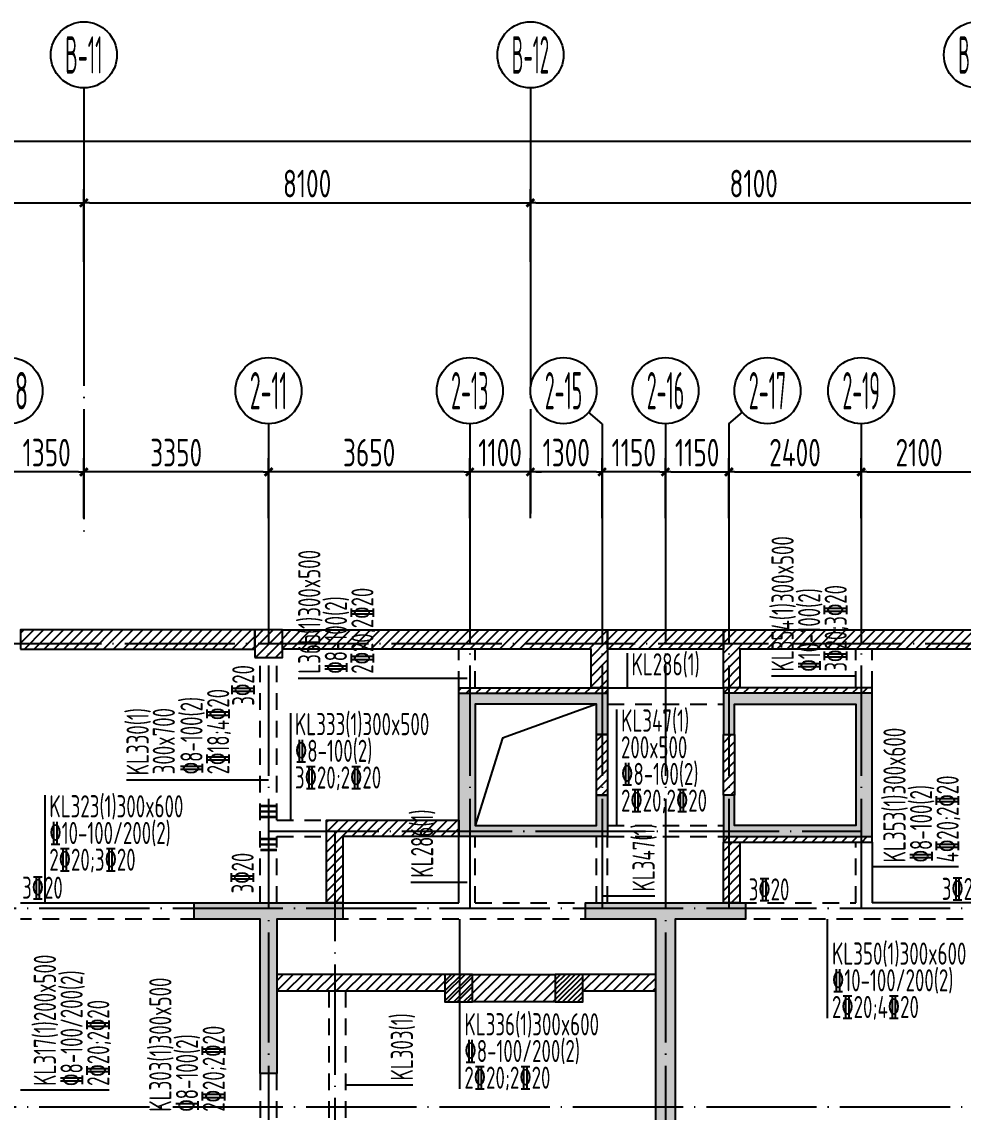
# Model space of a CAD drawing. Header units: millimetres. Extents: x 64473 to 386235, y 427387 to 703525.
# Drawn here: x 255920 to 272996, y 662645 to 682425 of the extents above; entities that cross this region are included whole.
import ezdxf
from ezdxf.enums import TextEntityAlignment as Align

# ---------------------------------------------------------------- set-up
doc = ezdxf.new("R2010")
doc.units = ezdxf.units.MM
doc.header["$LTSCALE"] = 100
doc.header["$PDMODE"] = 35
doc.header["$PDSIZE"] = 200
doc.linetypes.add('3', pattern=[5, 3, -2])
doc.linetypes.add('DOTE', pattern=[2.42, 2, -0.2, 0.02, -0.2])
for name, color, linetype in [('B-TEXT', 7, 'Continuous'), ('B-开洞', 7, 'Continuous'), ('COLU', 7, 'Continuous'), ('colu-1层', 6, 'Continuous'), ('h填实-1层', 254, 'Continuous'), ('h斜线-1层', 7, 'Continuous'), ('h斜线-墙', 7, 'Continuous'), ('h斜线-柱', 7, 'Continuous'), ('L-AXIS', 3, 'Continuous'), ('L-dote', 253, 'DOTE'), ('L-箍筋', 1, 'Continuous'), ('Q-门框', 6, 'Continuous'), ('WALL', 3, 'Continuous'), ('wall-主楼', 2, 'Continuous'), ('wall-开洞', 5, 'Continuous'), ('垂直标注', 31, 'Continuous'), ('垂直钢筋', 27, 'Continuous'), ('梁', 4, 'Continuous'), ('梁虚线', 4, '3'), ('水平标注', 2, 'Continuous'), ('水平钢筋', 30, 'Continuous')]:
    doc.layers.add(name, color=color, linetype=linetype)
doc.styles.add('_TCH_AXIS', font='tssdeng.shx', dxfattribs={"width": 0.7, "bigfont": 'tssdchn.shx'})
doc.styles.add('COMPLEX', font='tssdeng.shx', dxfattribs={"width": 0.7, "bigfont": 'tssdchn.shx'})
doc.styles.get("Standard").update_dxf_attribs({"font": 'tssdeng.shx', "width": 0.7, "bigfont": 'tssdchn.shx'})
doc.styles.add('TSSD_Dimension', font='Tssdeng.shx', dxfattribs={"width": 0.7, "bigfont": 'tssdchn.shx'})
doc.dimstyles.new('TSSD_100_100$0', dxfattribs={"dimtxt": 300, "dimasz": 100, "dimexe": 250, "dimexo": 250, "dimgap": 100, "dimtad": 1, "dimdec": 0, "dimzin": 0, "dimdsep": 46, "dimtxsty": 'TSSD_Dimension', "dimblk": '_tsdbk', "dimblk1": '_tsdbk', "dimblk2": '_tsdbk', "dimsah": 1, "dimcen": 0, "dimclrt": 7, "dimadec": 0, "dimazin": 0, "dimtfac": 1, "dimtdec": 0, "dimtix": 1, "dimtmove": 2, "dimatfit": 3, "dimldrblk": '_tsdbk', "dimfxl": 1, "dimtolj": 1, "dimtzin": 0, "dimarcsym": 0})
pattern_1 = [(45, (8572.51, -7581.39), (-89.802561, 89.802561), [])]

# ---------------------------------------------------------------- blocks, each defined once
blk = doc.blocks.new('_tsdbk')
blk.add_line((-1, 0), (0, 0))
at = {"const_width": 0.5}
blk.add_lwpolyline([(-0.7, -0.7), (0.7, 0.7)], dxfattribs=at)
blk = doc.blocks.new('*D57')
at = {"layer": 'Defpoints', "color": 0}
for p in [(273246, 679141), (265146, 677820), (273246, 677820)]:
    blk.add_point(p, dxfattribs=at)
at = {"layer": 'L-AXIS', "color": 0, "lineweight": -2}
for p, q in [((265146, 678070), (265146, 679391)), ((273246, 678070), (273246, 679391)), ((265246, 679141), (273146, 679141))]:
    blk.add_line(p, q, dxfattribs=at)
at = {"layer": 'L-AXIS', "color": 0, "lineweight": -2, "xscale": 100, "yscale": 100, "zscale": 100, "rotation": 180}
blk.add_blockref('_tsdbk', (265146, 679141), dxfattribs=at)
at = {"layer": 'L-AXIS', "color": 0, "lineweight": -2, "xscale": 100, "yscale": 100, "zscale": 100}
blk.add_blockref('_tsdbk', (273246, 679141), dxfattribs=at)
at = {"layer": 'L-AXIS', "color": 7, "insert": (269196, 679491), "char_height": 500, "attachment_point": 5, "style": 'TSSD_Dimension'}
blk.add_mtext('\\A1;8100', dxfattribs=at)
blk = doc.blocks.new('_AXISO')
blk.add_circle((0, 0), 0.5)
at = {"layer": 'B-TEXT', "style": 'COMPLEX', "width": 1.450893}
blk.add_attdef('A', text='', height=0.56, dxfattribs=at).set_placement((0.249375, -0.28), (0.749375, -0.28), align=Align.FIT)
blk = doc.blocks.new('*D59')
at = {"layer": 'Defpoints', "color": 0}
for p in [(273246, 674260), (271146, 673168), (273246, 673168)]:
    blk.add_point(p, dxfattribs=at)
at = {"layer": 'L-AXIS', "color": 0, "lineweight": -2}
for p, q in [((271146, 673418), (271146, 674510)), ((273246, 673418), (273246, 674510)), ((271246, 674260), (273146, 674260))]:
    blk.add_line(p, q, dxfattribs=at)
at = {"layer": 'L-AXIS', "color": 0, "lineweight": -2, "xscale": 100, "yscale": 100, "zscale": 100, "rotation": 180}
blk.add_blockref('_tsdbk', (271146, 674260), dxfattribs=at)
at = {"layer": 'L-AXIS', "color": 0, "lineweight": -2, "xscale": 100, "yscale": 100, "zscale": 100}
blk.add_blockref('_tsdbk', (273246, 674260), dxfattribs=at)
at = {"layer": 'L-AXIS', "color": 7, "insert": (272196, 674610), "char_height": 500, "attachment_point": 5, "style": 'TSSD_Dimension'}
blk.add_mtext('\\A1;2100', dxfattribs=at)
blk = doc.blocks.new('*D61')
at = {"layer": 'Defpoints', "color": 0}
for p in [(359046, 680262), (196946, 678055), (359046, 678055)]:
    blk.add_point(p, dxfattribs=at)
at = {"layer": 'L-AXIS', "color": 0, "lineweight": -2}
for p, q in [((196946, 678305), (196946, 680512)), ((359046, 678305), (359046, 680512)), ((197046, 680262), (358946, 680262))]:
    blk.add_line(p, q, dxfattribs=at)
at = {"layer": 'L-AXIS', "color": 0, "lineweight": -2, "xscale": 100, "yscale": 100, "zscale": 100, "rotation": 180}
blk.add_blockref('_tsdbk', (196946, 680262), dxfattribs=at)
at = {"layer": 'L-AXIS', "color": 0, "lineweight": -2, "xscale": 100, "yscale": 100, "zscale": 100}
blk.add_blockref('_tsdbk', (359046, 680262), dxfattribs=at)
at = {"layer": 'L-AXIS', "color": 7, "insert": (250239, 680612), "char_height": 500, "attachment_point": 5, "style": 'TSSD_Dimension'}
blk.add_mtext('\\A1;162100', dxfattribs=at)
blk = doc.blocks.new('*D354')
at = {"layer": 'Defpoints', "color": 0}
for p in [(255696, 674260), (255696, 673168), (257046, 673168)]:
    blk.add_point(p, dxfattribs=at)
at = {"layer": 'L-AXIS', "color": 0, "lineweight": -2}
for p, q in [((255696, 673418), (255696, 674510)), ((257046, 673418), (257046, 674510)), ((256946, 674260), (255796, 674260))]:
    blk.add_line(p, q, dxfattribs=at)
at = {"layer": 'L-AXIS', "color": 0, "lineweight": -2, "xscale": 100, "yscale": 100, "zscale": 100, "rotation": 180}
blk.add_blockref('_tsdbk', (255696, 674260), dxfattribs=at)
at = {"layer": 'L-AXIS', "color": 0, "lineweight": -2, "xscale": 100, "yscale": 100, "zscale": 100}
blk.add_blockref('_tsdbk', (257046, 674260), dxfattribs=at)
at = {"layer": 'L-AXIS', "color": 7, "insert": (256371, 674610), "char_height": 500, "attachment_point": 5, "style": 'TSSD_Dimension'}
blk.add_mtext('\\A1;1350', dxfattribs=at)
blk = doc.blocks.new('*D355')
at = {"layer": 'Defpoints', "color": 0}
for p in [(257046, 674260), (257046, 673168), (260396, 673168)]:
    blk.add_point(p, dxfattribs=at)
at = {"layer": 'L-AXIS', "color": 0, "lineweight": -2}
for p, q in [((257046, 673418), (257046, 674510)), ((260396, 673418), (260396, 674510)), ((260296, 674260), (257146, 674260))]:
    blk.add_line(p, q, dxfattribs=at)
at = {"layer": 'L-AXIS', "color": 0, "lineweight": -2, "xscale": 100, "yscale": 100, "zscale": 100, "rotation": 180}
blk.add_blockref('_tsdbk', (257046, 674260), dxfattribs=at)
at = {"layer": 'L-AXIS', "color": 0, "lineweight": -2, "xscale": 100, "yscale": 100, "zscale": 100}
blk.add_blockref('_tsdbk', (260396, 674260), dxfattribs=at)
at = {"layer": 'L-AXIS', "color": 7, "insert": (258721, 674610), "char_height": 500, "attachment_point": 5, "style": 'TSSD_Dimension'}
blk.add_mtext('\\A1;3350', dxfattribs=at)
blk = doc.blocks.new('*D375')
at = {"layer": 'Defpoints', "color": 0}
for p in [(264046, 674260), (264046, 673168), (265146, 673168)]:
    blk.add_point(p, dxfattribs=at)
at = {"layer": 'L-AXIS', "color": 0, "lineweight": -2}
for p, q in [((264046, 673418), (264046, 674510)), ((265146, 673418), (265146, 674510)), ((263946, 674260), (263846, 674260)), ((265146, 674260), (264046, 674260)), ((265246, 674260), (265346, 674260))]:
    blk.add_line(p, q, dxfattribs=at)
at = {"layer": 'L-AXIS', "color": 0, "lineweight": -2, "xscale": 100, "yscale": 100, "zscale": 100}
blk.add_blockref('_tsdbk', (264046, 674260), dxfattribs=at)
at = {"layer": 'L-AXIS', "color": 0, "lineweight": -2, "xscale": 100, "yscale": 100, "zscale": 100, "rotation": 180}
blk.add_blockref('_tsdbk', (265146, 674260), dxfattribs=at)
at = {"layer": 'L-AXIS', "color": 7, "insert": (264596, 674610), "char_height": 500, "attachment_point": 5, "style": 'TSSD_Dimension'}
blk.add_mtext('\\A1;1100', dxfattribs=at)
blk = doc.blocks.new('*D376')
at = {"layer": 'Defpoints', "color": 0}
for p in [(260396, 674260), (260396, 673168), (264046, 673168)]:
    blk.add_point(p, dxfattribs=at)
at = {"layer": 'L-AXIS', "color": 0, "lineweight": -2}
for p, q in [((260396, 673418), (260396, 674510)), ((264046, 673418), (264046, 674510)), ((263946, 674260), (260496, 674260))]:
    blk.add_line(p, q, dxfattribs=at)
at = {"layer": 'L-AXIS', "color": 0, "lineweight": -2, "xscale": 100, "yscale": 100, "zscale": 100, "rotation": 180}
blk.add_blockref('_tsdbk', (260396, 674260), dxfattribs=at)
at = {"layer": 'L-AXIS', "color": 0, "lineweight": -2, "xscale": 100, "yscale": 100, "zscale": 100}
blk.add_blockref('_tsdbk', (264046, 674260), dxfattribs=at)
at = {"layer": 'L-AXIS', "color": 7, "insert": (262221, 674610), "char_height": 500, "attachment_point": 5, "style": 'TSSD_Dimension'}
blk.add_mtext('\\A1;3650', dxfattribs=at)
blk = doc.blocks.new('*D377')
at = {"layer": 'Defpoints', "color": 0}
for p in [(271146, 674260), (268746, 673168), (271146, 673168)]:
    blk.add_point(p, dxfattribs=at)
at = {"layer": 'L-AXIS', "color": 0, "lineweight": -2}
for p, q in [((268746, 673418), (268746, 674510)), ((271146, 673418), (271146, 674510)), ((268846, 674260), (271046, 674260))]:
    blk.add_line(p, q, dxfattribs=at)
at = {"layer": 'L-AXIS', "color": 0, "lineweight": -2, "xscale": 100, "yscale": 100, "zscale": 100, "rotation": 180}
blk.add_blockref('_tsdbk', (268746, 674260), dxfattribs=at)
at = {"layer": 'L-AXIS', "color": 0, "lineweight": -2, "xscale": 100, "yscale": 100, "zscale": 100}
blk.add_blockref('_tsdbk', (271146, 674260), dxfattribs=at)
at = {"layer": 'L-AXIS', "color": 7, "insert": (269946, 674610), "char_height": 500, "attachment_point": 5, "style": 'TSSD_Dimension'}
blk.add_mtext('\\A1;2400', dxfattribs=at)
blk = doc.blocks.new('*D378')
at = {"layer": 'Defpoints', "color": 0}
for p in [(266446, 674260), (266446, 673168), (267596, 673168)]:
    blk.add_point(p, dxfattribs=at)
at = {"layer": 'L-AXIS', "color": 0, "lineweight": -2}
for p, q in [((266446, 673418), (266446, 674510)), ((267596, 673418), (267596, 674510)), ((267496, 674260), (266546, 674260))]:
    blk.add_line(p, q, dxfattribs=at)
at = {"layer": 'L-AXIS', "color": 0, "lineweight": -2, "xscale": 100, "yscale": 100, "zscale": 100, "rotation": 180}
blk.add_blockref('_tsdbk', (266446, 674260), dxfattribs=at)
at = {"layer": 'L-AXIS', "color": 0, "lineweight": -2, "xscale": 100, "yscale": 100, "zscale": 100}
blk.add_blockref('_tsdbk', (267596, 674260), dxfattribs=at)
at = {"layer": 'L-AXIS', "color": 7, "insert": (267021, 674610), "char_height": 500, "attachment_point": 5, "style": 'TSSD_Dimension'}
blk.add_mtext('\\A1;1150', dxfattribs=at)
blk = doc.blocks.new('*D379')
at = {"layer": 'Defpoints', "color": 0}
for p in [(265146, 674260), (265146, 673168), (266446, 673168)]:
    blk.add_point(p, dxfattribs=at)
at = {"layer": 'L-AXIS', "color": 0, "lineweight": -2}
for p, q in [((265146, 673418), (265146, 674510)), ((266446, 673418), (266446, 674510)), ((266346, 674260), (265246, 674260))]:
    blk.add_line(p, q, dxfattribs=at)
at = {"layer": 'L-AXIS', "color": 0, "lineweight": -2, "xscale": 100, "yscale": 100, "zscale": 100, "rotation": 180}
blk.add_blockref('_tsdbk', (265146, 674260), dxfattribs=at)
at = {"layer": 'L-AXIS', "color": 0, "lineweight": -2, "xscale": 100, "yscale": 100, "zscale": 100}
blk.add_blockref('_tsdbk', (266446, 674260), dxfattribs=at)
at = {"layer": 'L-AXIS', "color": 7, "insert": (265796, 674610), "char_height": 500, "attachment_point": 5, "style": 'TSSD_Dimension'}
blk.add_mtext('\\A1;1300', dxfattribs=at)
blk = doc.blocks.new('*D380')
at = {"layer": 'Defpoints', "color": 0}
for p in [(268746, 674260), (267596, 673168), (268746, 673168)]:
    blk.add_point(p, dxfattribs=at)
at = {"layer": 'L-AXIS', "color": 0, "lineweight": -2}
for p, q in [((267596, 673418), (267596, 674510)), ((268746, 673418), (268746, 674510)), ((267696, 674260), (268646, 674260))]:
    blk.add_line(p, q, dxfattribs=at)
at = {"layer": 'L-AXIS', "color": 0, "lineweight": -2, "xscale": 100, "yscale": 100, "zscale": 100, "rotation": 180}
blk.add_blockref('_tsdbk', (267596, 674260), dxfattribs=at)
at = {"layer": 'L-AXIS', "color": 0, "lineweight": -2, "xscale": 100, "yscale": 100, "zscale": 100}
blk.add_blockref('_tsdbk', (268746, 674260), dxfattribs=at)
at = {"layer": 'L-AXIS', "color": 7, "insert": (268171, 674610), "char_height": 500, "attachment_point": 5, "style": 'TSSD_Dimension'}
blk.add_mtext('\\A1;1150', dxfattribs=at)
blk = doc.blocks.new('*D381')
at = {"layer": 'Defpoints', "color": 0}
for p in [(265146, 679141), (257046, 677820), (265146, 677820)]:
    blk.add_point(p, dxfattribs=at)
at = {"layer": 'L-AXIS', "color": 0, "lineweight": -2}
for p, q in [((257046, 678070), (257046, 679391)), ((265146, 678070), (265146, 679391)), ((257146, 679141), (265046, 679141))]:
    blk.add_line(p, q, dxfattribs=at)
at = {"layer": 'L-AXIS', "color": 0, "lineweight": -2, "xscale": 100, "yscale": 100, "zscale": 100, "rotation": 180}
blk.add_blockref('_tsdbk', (257046, 679141), dxfattribs=at)
at = {"layer": 'L-AXIS', "color": 0, "lineweight": -2, "xscale": 100, "yscale": 100, "zscale": 100}
blk.add_blockref('_tsdbk', (265146, 679141), dxfattribs=at)
at = {"layer": 'L-AXIS', "color": 7, "insert": (261096, 679491), "char_height": 500, "attachment_point": 5, "style": 'TSSD_Dimension'}
blk.add_mtext('\\A1;8100', dxfattribs=at)
blk = doc.blocks.new('*D382')
at = {"layer": 'Defpoints', "color": 0}
for p in [(257046, 679141), (248946, 677820), (257046, 677820)]:
    blk.add_point(p, dxfattribs=at)
at = {"layer": 'L-AXIS', "color": 0, "lineweight": -2}
for p, q in [((248946, 678070), (248946, 679391)), ((257046, 678070), (257046, 679391)), ((249046, 679141), (256946, 679141))]:
    blk.add_line(p, q, dxfattribs=at)
at = {"layer": 'L-AXIS', "color": 0, "lineweight": -2, "xscale": 100, "yscale": 100, "zscale": 100, "rotation": 180}
blk.add_blockref('_tsdbk', (248946, 679141), dxfattribs=at)
at = {"layer": 'L-AXIS', "color": 0, "lineweight": -2, "xscale": 100, "yscale": 100, "zscale": 100}
blk.add_blockref('_tsdbk', (257046, 679141), dxfattribs=at)
at = {"layer": 'L-AXIS', "color": 7, "insert": (252996, 679491), "char_height": 500, "attachment_point": 5, "style": 'TSSD_Dimension'}
blk.add_mtext('\\A1;8100', dxfattribs=at)

msp = doc.modelspace()

# ---------------------------------------------------------------- hatches: boundary and pattern name
at = {"layer": 'h填实-1层'}
for points in [[(266546.2, 668394.7), (266546.2, 667644.7), (263846.2, 667644.7), (263846.2, 670244.7), (266546.2, 670244.7), (266546.2, 669494.7), (266346.2, 669494.7), (266346.2, 670044.7), (264146.2, 670044.7), (264146.2, 667844.7), (266346.2, 667844.7), (266346.2, 668394.7)], [(268646.2, 668394.7), (268646.2, 667644.7), (271346.2, 667644.7), (271346.2, 670244.7), (268646.2, 670244.7), (268646.2, 669494.7), (268846.2, 669494.7), (268846.2, 670044.7), (271046.2, 670044.7), (271046.2, 667844.7), (268846.2, 667844.7), (268846.2, 668394.7)], [(260546.2, 666144.7), (260546.2, 663344.7), (260246.2, 663344.7), (260246.2, 666144.7), (259046.2, 666144.7), (259046.2, 666444.7), (260546.2, 666444.7), (261746.2, 666444.7), (261746.2, 666144.7)], [(267421.2, 666144.7), (266146.2, 666144.7), (266146.2, 666444.7), (267771.2, 666444.7), (269046.2, 666444.7), (269046.2, 666144.7), (267771.2, 666144.7), (267771.2, 662444.7), (267421.2, 662444.7)]]:
    msp.add_hatch(color=256, dxfattribs=at).paths.add_polyline_path(points)
at = {"layer": 'h斜线-1层'}
h = msp.add_hatch(dxfattribs=at)
h.set_pattern_fill('ANSI31', color=256, scale=40, angle=-3e-12, style=0)
h.paths.add_polyline_path([(266546.5, 670344.7), (263846.5, 670344.7), (263846.5, 670244.7), (266546.5, 670244.7)])
h = msp.add_hatch(dxfattribs=at)
h.set_pattern_fill('ANSI31', color=256, scale=40, angle=-3e-12, style=0)
h.paths.add_polyline_path([(271346.5, 670344.7), (268646.5, 670344.7), (268646.5, 670244.7), (271346.5, 670244.7)])
h = msp.add_hatch(dxfattribs=at)
h.set_pattern_fill('ANSI31', color=256, scale=40, angle=-3e-12, style=0)
h.paths.add_polyline_path([(266546.5, 669494.7), (266346.5, 669494.7), (266346.5, 668394.7), (266546.5, 668394.7)])
h = msp.add_hatch(dxfattribs=at)
h.set_pattern_fill('ANSI31', color=256, scale=40, angle=-3e-12, style=0)
h.paths.add_polyline_path([(268646.5, 668394.7), (268846.5, 668394.7), (268846.5, 669494.7), (268646.5, 669494.7)])
h = msp.add_hatch(dxfattribs=at)
h.set_pattern_fill('ANSI31', color=256, scale=40, angle=-3e-12, style=0)
h.paths.add_polyline_path([(271346.5, 667644.7), (268646.5, 667644.7), (268646.5, 667544.7), (271346.5, 667544.7)])
at = {"layer": 'h斜线-墙'}
h = msp.add_hatch(dxfattribs=at)
h.set_pattern_fill('ANSI31', color=256, scale=40, style=0)
h.set_pattern_definition(pattern_1)
h.paths.add_polyline_path([(255896.5, 671044.7), (260146.5, 671044.7), (260146.5, 671394.7), (255896.5, 671394.7)])
h = msp.add_hatch(dxfattribs=at)
h.set_pattern_fill('ANSI31', color=256, scale=40, style=0)
h.set_pattern_definition(pattern_1)
h.paths.add_polyline_path([(266546.5, 670344.7), (266246.5, 670344.7), (266246.5, 671044.7), (260646.5, 671044.7), (260646.5, 671394.7), (266546.5, 671394.7)])
h = msp.add_hatch(dxfattribs=at)
h.set_pattern_fill('ANSI31', color=256, scale=40, style=0)
h.set_pattern_definition(pattern_1)
h.paths.add_polyline_path([(266546.5, 671394.7), (268646.5, 671394.7), (268646.5, 671044.7), (266546.5, 671044.7)])
h = msp.add_hatch(dxfattribs=at)
h.set_pattern_fill('ANSI31', color=256, scale=40, style=0)
h.set_pattern_definition(pattern_1)
h.paths.add_polyline_path([(274496.5, 671394.7), (274496.5, 671044.7), (268946.5, 671044.7), (268946.5, 670344.7), (268646.5, 670344.7), (268646.5, 671394.7)])
h = msp.add_hatch(dxfattribs=at)
h.set_pattern_fill('ANSI31', color=256, scale=40, style=0)
h.set_pattern_definition(pattern_1)
h.paths.add_polyline_path([(263846.5, 667944.7), (263846.5, 667644.7), (261746.5, 667644.7), (261746.5, 666444.7), (261446.5, 666444.7), (261446.5, 667944.7)])
h = msp.add_hatch(dxfattribs=at)
h.set_pattern_fill('ANSI31', color=256, scale=40, style=0)
h.set_pattern_definition(pattern_1)
h.paths.add_polyline_path([(268646.5, 667544.7), (268946.5, 667544.7), (268946.5, 666444.7), (268646.5, 666444.7)])
h = msp.add_hatch(dxfattribs=at)
h.set_pattern_fill('ANSI31', color=256, scale=40, style=0)
h.set_pattern_definition(pattern_1)
h.paths.add_polyline_path([(260546.5, 665144.7), (260546.5, 664844.7), (263596.5, 664844.7), (263596.5, 664644.7), (264096.5, 664644.7), (264096.5, 665144.7)])
h = msp.add_hatch(dxfattribs=at)
h.set_pattern_fill('ANSI31', color=256, scale=40, style=0)
h.set_pattern_definition(pattern_1)
h.paths.add_polyline_path([(264096.5, 665144.7), (265596.5, 665144.7), (265596.5, 664644.7), (264096.5, 664644.7)])
h = msp.add_hatch(dxfattribs=at)
h.set_pattern_fill('ANSI31', color=256, scale=40, style=0)
h.set_pattern_definition(pattern_1)
edge = h.paths.add_edge_path()
edge.add_line((265596.5, 665144.7), (265596.5, 664644.7))
edge.add_line((265596.5, 664644.7), (266096.5, 664644.7))
edge.add_line((266096.5, 664644.7), (266096.5, 664844.7))
edge.add_line((266096.5, 664844.7), (267421.5, 664844.7))
edge.add_line((267421.5, 664844.7), (267421.5, 665144.7))
edge.add_line((267421.5, 665144.7), (265596.5, 665144.7))
edge.add_line((265596.5, 665144.7), (265596.5, 664844.7))
at = {"layer": 'h斜线-柱'}
h = msp.add_hatch(dxfattribs=at)
h.set_pattern_fill('ANSI31', color=256, scale=40, style=0)
h.set_pattern_definition([(45, (-467527.32, -323147.44), (-89.802561, 89.802561), [])])
h.paths.add_polyline_path([(260146.5, 670894.7), (260646.5, 670894.7), (260646.5, 671394.7), (260146.5, 671394.7)])
h = msp.add_hatch(dxfattribs=at)
h.set_pattern_fill('ANSI31', color=256, scale=40, style=0)
h.set_pattern_definition([(45, (-469324.39, -310247.44), (-89.802561, 89.802561), [])])
h.paths.add_polyline_path([(263596.5, 664644.7), (264096.5, 664644.7), (264096.5, 665144.7), (263596.5, 665144.7)])
h = msp.add_hatch(dxfattribs=at)
h.set_pattern_fill('ANSI31', color=256, scale=40, style=0)
h.set_pattern_definition([(45, (-467324.39, -310247.44), (-89.802561, 89.802561), [])])
h.paths.add_polyline_path([(265596.5, 664644.7), (266096.5, 664644.7), (266096.5, 665144.7), (265596.5, 665144.7)])

# ---------------------------------------------------------------- linework, layer by layer
at = {"layer": 'B-开洞'}
msp.add_lwpolyline([(266346.5, 670044.7), (264640.1, 669429.8), (264146.5, 667844.7)], dxfattribs=at)
at = {"layer": 'COLU'}
for points in [[(260146.5, 670894.7), (260646.5, 670894.7), (260646.5, 671394.7), (260146.5, 671394.7)], [(263596.5, 664644.7), (264096.5, 664644.7), (264096.5, 665144.7), (263596.5, 665144.7)], [(265596.5, 664644.7), (266096.5, 664644.7), (266096.5, 665144.7), (265596.5, 665144.7)]]:
    msp.add_lwpolyline(points, close=True, dxfattribs=at)
at = {"layer": 'colu-1层'}
for points in [[(266546.2, 668394.7), (266546.2, 667644.7), (263846.2, 667644.7), (263846.2, 670244.7), (266546.2, 670244.7), (266546.2, 669494.7), (266346.2, 669494.7), (266346.2, 670044.7), (264146.2, 670044.7), (264146.2, 667844.7), (266346.2, 667844.7), (266346.2, 668394.7)], [(268646.2, 668394.7), (268646.2, 667644.7), (271346.2, 667644.7), (271346.2, 670244.7), (268646.2, 670244.7), (268646.2, 669494.7), (268846.2, 669494.7), (268846.2, 670044.7), (271046.2, 670044.7), (271046.2, 667844.7), (268846.2, 667844.7), (268846.2, 668394.7)], [(260546.2, 666144.7), (260546.2, 663344.7), (260246.2, 663344.7), (260246.2, 666144.7), (259046.2, 666144.7), (259046.2, 666444.7), (260546.2, 666444.7), (261746.2, 666444.7), (261746.2, 666144.7)], [(267421.2, 666144.7), (266146.2, 666144.7), (266146.2, 666444.7), (267771.2, 666444.7), (269046.2, 666444.7), (269046.2, 666144.7), (267771.2, 666144.7), (267771.2, 662444.7), (267421.2, 662444.7)]]:
    msp.add_lwpolyline(points, close=True, dxfattribs=at)
at = {"layer": 'L-AXIS'}
for p, q in [((257046.5, 681225.4), (257046.5, 677819.9)), ((257046.5, 681225.4), (257046.5, 677819.9)), ((257046.5, 681225.4), (257046.5, 677819.9)), ((265146.5, 681225.4), (265146.5, 677819.9)), ((265146.5, 681225.4), (265146.5, 677819.9)), ((265146.5, 681225.4), (265146.5, 677819.9)), ((266446.5, 675133), (266202, 675342.6)), ((268746.5, 675133), (268990.9, 675342.6)), ((260396.5, 675133), (260396.5, 673167.5)), ((264046.5, 675133), (264046.5, 673167.5)), ((266446.5, 675133), (266446.5, 673167.5)), ((267596.5, 675133), (267596.5, 673167.5)), ((268746.5, 675133), (268746.5, 673167.5)), ((271146.5, 675133), (271146.5, 673167.5))]:
    msp.add_line(p, q, dxfattribs=at)
at = {"layer": 'L-dote', "ltscale": 10}
for p, q in [((257046.5, 677819.9), (257046.5, 673167.5)), ((265146.5, 677819.9), (265146.5, 673507.7)), ((260396.5, 673167.5), (260396.5, 661944.7)), ((264046.5, 673167.5), (264046.5, 666344.7)), ((266446.5, 673167.5), (266446.5, 666344.7)), ((267596.5, 673167.5), (267596.5, 649336)), ((268746.5, 673167.5), (268746.5, 666344.7)), ((271146.5, 673167.5), (271146.5, 666344.7)), ((240846.5, 671144.7), (292196.5, 671144.7)), ((260396.5, 667744.7), (271146.5, 667744.7)), ((261596.5, 667744.7), (261596.5, 649336)), ((241717.6, 666344.7), (292196.5, 666344.7)), ((241717.6, 662744.7), (301196.5, 662744.7))]:
    msp.add_line(p, q, dxfattribs=at)
at = {"layer": 'L-箍筋', "const_width": 44.9}
for points in [[(260246.5, 668200.2), (260546.5, 668200.2)], [(260246.5, 668100.2), (260546.5, 668100.2)], [(260246.5, 668000.2), (260546.5, 668000.2)], [(260246.5, 667600.2), (260546.5, 667600.2)], [(260246.5, 667500.2), (260546.5, 667500.2)], [(260246.5, 667400.2), (260546.5, 667400.2)]]:
    msp.add_lwpolyline(points, dxfattribs=at)
at = {"layer": 'Q-门框'}
msp.add_lwpolyline([(264096.5, 665144.7), (265596.5, 665144.7), (265596.5, 664644.7), (264096.5, 664644.7)], close=True, dxfattribs=at)
at = {"layer": 'WALL'}
for points in [[(255896.5, 671044.7), (260146.5, 671044.7), (260146.5, 671394.7), (255896.5, 671394.7)], [(266546.5, 670344.7), (266246.5, 670344.7), (266246.5, 671044.7), (260646.5, 671044.7), (260646.5, 671394.7), (266546.5, 671394.7)], [(266546.5, 671394.7), (268646.5, 671394.7), (268646.5, 671044.7), (266546.5, 671044.7)], [(263846.5, 667944.7), (263846.5, 667644.7), (261746.5, 667644.7), (261746.5, 666444.7), (261446.5, 666444.7), (261446.5, 667944.7)], [(268646.5, 667544.7), (268946.5, 667544.7), (268946.5, 666444.7), (268646.5, 666444.7)], [(260546.5, 665144.7), (260546.5, 664844.7), (263596.5, 664844.7), (263596.5, 664644.7), (264096.5, 664644.7), (264096.5, 665144.7)]]:
    msp.add_lwpolyline(points, close=True, dxfattribs=at)
for points in [[(274496.5, 671394.7), (274496.5, 671044.7), (268946.5, 671044.7), (268946.5, 670344.7), (268646.5, 670344.7), (268646.5, 671394.7), (274496.5, 671394.7)], [(265596.5, 665144.7), (265596.5, 664644.7), (266096.5, 664644.7), (266096.5, 664844.7), (267421.5, 664844.7), (267421.5, 665144.7), (265596.5, 665144.7), (265596.5, 664844.7)]]:
    msp.add_lwpolyline(points, dxfattribs=at)
at = {"layer": 'wall-主楼'}
for points in [[(266546.5, 668394.7), (266546.5, 667644.7), (263846.5, 667644.7), (263846.5, 670344.7), (266546.5, 670344.7), (266546.5, 669494.7), (266346.5, 669494.7), (266346.5, 670044.7), (264146.5, 670044.7), (264146.5, 667844.7), (266346.5, 667844.7), (266346.5, 668394.7)], [(268646.5, 668394.7), (268646.5, 667544.7), (271346.5, 667544.7), (271346.5, 670344.7), (268646.5, 670344.7), (268646.5, 669494.7), (268846.5, 669494.7), (268846.5, 670044.7), (271046.5, 670044.7), (271046.5, 667844.7), (268846.5, 667844.7), (268846.5, 668394.7)], [(259046.2, 666144.7), (259046.2, 666444.7), (261746.2, 666444.7), (261746.2, 666144.7), (260546.5, 666144.7), (260546.5, 663344.7), (260246.5, 663344.7), (260246.5, 666144.7)], [(267421.5, 662444.7), (267421.5, 666144.7), (266146.2, 666144.7), (266146.2, 666444.7), (269046.2, 666444.7), (269046.2, 666144.7), (267771.5, 666144.7), (267771.5, 662444.7)]]:
    msp.add_lwpolyline(points, close=True, dxfattribs=at)
at = {"layer": 'wall-开洞'}
for points in [[(266346.5, 669494.7), (266546.5, 669494.7), (266546.5, 668394.7), (266346.5, 668394.7)], [(268646.5, 669494.7), (268846.5, 669494.7), (268846.5, 668394.7), (268646.5, 668394.7)]]:
    msp.add_lwpolyline(points, close=True, dxfattribs=at)
at = {"layer": '垂直标注'}
for p, q in [((260935.9, 670518.9), (263996.5, 670518.9)), ((269521.2, 670558.2), (271046.5, 670558.2)), ((257820.2, 668674.8), (260396.5, 668674.8)), ((272914.3, 667095.9), (271346.5, 667095.9)), ((262979.9, 666817.7), (263996.5, 666817.7)), ((267401.2, 666565.8), (266446.5, 666565.8)), ((263016.2, 663137.8), (261796.5, 663137.8)), ((257507.5, 663041.5), (255896.5, 663041.5))]:
    msp.add_line(p, q, dxfattribs=at)
at = {"layer": '梁'}
for p, q in [((266546.5, 670344.7), (268646.5, 670344.7)), ((263846.5, 666444.7), (263846.5, 667644.7)), ((271346.5, 667544.7), (271346.5, 666444.7)), ((255896.5, 666444.7), (259196.5, 666444.7)), ((261696.5, 666444.7), (263846.5, 666444.7)), ((273496.5, 666444.7), (271346.5, 666444.7))]:
    msp.add_line(p, q, dxfattribs=at)
at = {"layer": '梁虚线'}
for p, q in [((263846.5, 670344.7), (263846.5, 671044.7)), ((264146.5, 670344.7), (264146.5, 671044.7)), ((271046.5, 670344.7), (271046.5, 671044.7)), ((271346.5, 670344.7), (271346.5, 671044.7)), ((260246.5, 666444.7), (260246.5, 670894.7)), ((260546.5, 667944.7), (260546.5, 670894.7)), ((266546.5, 670044.7), (268646.5, 670044.7)), ((260546.5, 667944.7), (261396.5, 667944.7)), ((266546.5, 667844.7), (268646.5, 667844.7)), ((260546.5, 667644.7), (261396.5, 667644.7)), ((260546.5, 666444.7), (260546.5, 667644.7)), ((264146.5, 666444.7), (264146.5, 667644.7)), ((266346.5, 666444.7), (266346.5, 667644.7)), ((266546.5, 667644.7), (268646.5, 667644.7)), ((266546.5, 666444.7), (266546.5, 667644.7)), ((271046.5, 666444.7), (271046.5, 667544.7)), ((264146.5, 666444.7), (266346.5, 666444.7)), ((268946.5, 666444.7), (271046.5, 666444.7)), ((259096.5, 666144.7), (255896.5, 666144.7)), ((266346.6, 666144.7), (261696.5, 666144.7)), ((273496.5, 666144.7), (268946.5, 666144.7)), ((261496.5, 662044.7), (261496.5, 664844.7)), ((261796.5, 662044.7), (261796.5, 664844.7)), ((260246.5, 663344.7), (260246.5, 662044.7)), ((260546.5, 662044.7), (260546.5, 663344.7))]:
    msp.add_line(p, q, dxfattribs=at)
at = {"layer": '水平标注'}
for p, q in [((266899.2, 670971.8), (266899.2, 670344.7)), ((260793.9, 669886.3), (260793.9, 667944.7)), ((266709.7, 669950.9), (266709.7, 667844.7)), ((256339.4, 668395.5), (256339.4, 666444.7)), ((263868.6, 663070.8), (263868.6, 666144.7)), ((270535.7, 664353.3), (270535.7, 666144.7))]:
    msp.add_line(p, q, dxfattribs=at)

# ---------------------------------------------------------------- block references
at = {"layer": 'L-AXIS'}
ref = msp.add_blockref('_AXISO', (257046.5, 681825.4), dxfattribs=dict(at, xscale=1199.999999999997, yscale=1200, zscale=1200, rotation=359.9996457873818))
ref.add_attrib('A', 'B-11', dxfattribs={"color": 7, "height": 678.82, "rotation": 359.99965, "style": '_TCH_AXIS', "width": 0.291667}).set_placement((256707.1, 681486), (257385.9, 681486), align=Align.FIT)
ref = msp.add_blockref('_AXISO', (265146.5, 681825.4), dxfattribs=dict(at, xscale=1199.999999999997, yscale=1200, zscale=1200, rotation=359.9996457873818))
ref.add_attrib('A', 'B-12', dxfattribs={"color": 7, "height": 678.82, "rotation": 359.99965, "style": '_TCH_AXIS', "width": 0.272727}).set_placement((264807.1, 681486), (265485.9, 681486), align=Align.FIT)
ref = msp.add_blockref('_AXISO', (273246.5, 681825.4), dxfattribs=dict(at, xscale=1199.999999999997, yscale=1200, zscale=1200, rotation=359.9996457873818))
ref.add_attrib('A', 'B-13', dxfattribs={"color": 7, "height": 678.82, "rotation": 359.99965, "style": '_TCH_AXIS', "width": 0.272727}).set_placement((272907.1, 681486), (273585.9, 681486), align=Align.FIT)
ref = msp.add_blockref('_AXISO', (255696.5, 675733), dxfattribs=dict(at, xscale=1199.999999999997, yscale=1200, zscale=1200, rotation=359.9996457873818))
ref.add_attrib('A', '2-8', dxfattribs={"color": 7, "height": 678.82, "rotation": 359.99965, "style": '_TCH_AXIS', "width": 0.35}).set_placement((255357.1, 675393.6), (256035.9, 675393.6), align=Align.FIT)
ref = msp.add_blockref('_AXISO', (260396.5, 675733), dxfattribs=dict(at, xscale=1199.999999999997, yscale=1200, zscale=1200, rotation=359.9996457873818))
ref.add_attrib('A', '2-11', dxfattribs={"color": 7, "height": 678.82, "rotation": 359.99965, "style": '_TCH_AXIS', "width": 0.3}).set_placement((260057.1, 675393.6), (260735.9, 675393.6), align=Align.FIT)
ref = msp.add_blockref('_AXISO', (264046.5, 675733), dxfattribs=dict(at, xscale=1199.999999999997, yscale=1200, zscale=1200, rotation=359.9996457873818))
ref.add_attrib('A', '2-13', dxfattribs={"color": 7, "height": 678.82, "rotation": 359.99965, "style": '_TCH_AXIS', "width": 0.28}).set_placement((263707.1, 675393.6), (264385.9, 675393.6), align=Align.FIT)
ref = msp.add_blockref('_AXISO', (265746.5, 675733), dxfattribs=dict(at, xscale=1199.999999999997, yscale=1200, zscale=1200, rotation=359.9996457873818))
ref.add_attrib('A', '2-15', dxfattribs={"color": 7, "height": 678.82, "rotation": 359.99965, "style": '_TCH_AXIS', "width": 0.28}).set_placement((265407.1, 675393.6), (266085.9, 675393.6), align=Align.FIT)
ref = msp.add_blockref('_AXISO', (267596.5, 675733), dxfattribs=dict(at, xscale=1199.999999999997, yscale=1200, zscale=1200, rotation=359.9996457873818))
ref.add_attrib('A', '2-16', dxfattribs={"color": 7, "height": 678.82, "rotation": 359.99965, "style": '_TCH_AXIS', "width": 0.28}).set_placement((267257.1, 675393.6), (267935.9, 675393.6), align=Align.FIT)
ref = msp.add_blockref('_AXISO', (269446.5, 675733), dxfattribs=dict(at, xscale=1199.999999999997, yscale=1200, zscale=1200, rotation=359.9996457873818))
ref.add_attrib('A', '2-17', dxfattribs={"color": 7, "height": 678.82, "rotation": 359.99965, "style": '_TCH_AXIS', "width": 0.28}).set_placement((269107.1, 675393.6), (269785.9, 675393.6), align=Align.FIT)
ref = msp.add_blockref('_AXISO', (271146.5, 675733), dxfattribs=dict(at, xscale=1199.999999999997, yscale=1200, zscale=1200, rotation=359.9996457873818))
ref.add_attrib('A', '2-19', dxfattribs={"color": 7, "height": 678.82, "rotation": 359.99965, "style": '_TCH_AXIS', "width": 0.28}).set_placement((270807.1, 675393.6), (271485.9, 675393.6), align=Align.FIT)

# ---------------------------------------------------------------- texts
at = {"layer": '垂直标注', "width": 0.65}
for s, height, p in [('KL354(1)300x500', 403, (269922.2, 670638.4)), ('L36b(1)300x500', 403, (261336.9, 670599.1)), ('3%%13320;3%%13320', 401, (270884.6, 670638.4)), ('%%1328-100(2)', 402, (261818.1, 670599.1)), ('2%%13320;2%%13320', 401, (262299.3, 670599.1)), ('%%13210-100(2)', 402, (270403.4, 670638.4)), ('2%%13318;4%%13320', 401, (259682.7, 668774.7)), ('%%1328-100(2)', 402, (259199.1, 668774.7)), ('KL330(1)', 403, (258223.2, 668755.4)), ('300x700', 402, (258697.1, 668774.7)), ('KL353(1)300x600', 403, (271951.9, 667176.1)), ('4%%13320;2%%13320', 401, (272914.3, 667176.1)), ('%%1328-100(2)', 402, (272433.1, 667176.1)), ('KL286(1)', 403, (263382.9, 666898.3)), ('KL347(1)', 403, (267401.2, 666646.4)), ('KL317(1)200x500', 403, (256540.3, 663122.1)), ('%%1328-100/200(2)', 402, (257023.9, 663122.1)), ('KL303(1)300x500', 403, (258634.1, 662653.5)), ('2%%13320;2%%13320', 401, (257507.5, 663122.1)), ('KL303(1)', 403, (263016.2, 663218.4)), ('2%%13320;2%%13320', 401, (259601.3, 662653.5)), ('%%1328-100(2)', 402, (259117.7, 662653.5))]:
    msp.add_text(s, height=height, rotation=90, dxfattribs=at).set_placement(p)
at = {"layer": '垂直钢筋', "color": 0, "width": 0.65}
for p in [(260137.3, 670019.1), (260125.3, 666614.3)]:
    msp.add_text('3%%13320', height=400, rotation=90, dxfattribs=at).set_placement(p)
at = {"layer": '水平标注', "width": 0.65}
for s, height, p in [('KL286(1)', 403, (266979.8, 670568.8)), ('KL347(1)', 403, (266790.3, 669547.9)), ('KL333(1)300x500', 403, (260874.5, 669483.3)), ('%%1328-100(2)', 402, (260874.5, 668999.7)), ('200x500', 401, (266790.3, 669064.3)), ('%%1328-100(2)', 402, (266790.3, 668580.7)), ('3%%13320;2%%13320', 401, (260874.5, 668516.1)), ('KL323(1)300x600', 403, (256420, 667992.5)), ('2%%13320;2%%13320', 401, (266790.3, 668097.1)), ('%%13210-100/200(2)', 402, (256420, 667508.9)), ('2%%13320;3%%13320', 401, (256420, 667025.3)), ('KL350(1)300x600', 403, (270616.3, 665320.5)), ('%%13210-100/200(2)', 402, (270616.3, 664836.9)), ('2%%13320;4%%13320', 401, (270616.3, 664353.3)), ('KL336(1)300x600', 403, (263949.2, 664038)), ('%%1328-100/200(2)', 402, (263949.2, 663554.4)), ('2%%13320;2%%13320', 401, (263949.2, 663070.8))]:
    msp.add_text(s, height=height, dxfattribs=at).set_placement(p)
at = {"layer": '水平钢筋', "color": 0, "width": 0.65}
for p in [(255926.7, 666517.1), (269106.8, 666486.2), (272608.5, 666495.7)]:
    msp.add_text('3%%13320', height=400, dxfattribs=at).set_placement(p)

# ---------------------------------------------------------------- dimensions: what is measured, and where the dimension line sits
at = {"layer": 'L-AXIS'}
dim = msp.add_linear_dim(base=(359046.5, 680262.3), p1=(196946.5, 678055.1), p2=(359046.5, 678055.1), dimstyle='TSSD_100_100$0', override={"dimtxt": 500}, dxfattribs=at)
dim.commit()
dim.dimension.update_dxf_attribs({"geometry": '*D61', "text_midpoint": (250239, 680612.3), "dimtype": 160})
for base, p1, p2, picture, middle in [((257046.5, 679141.4), (248946.5, 677819.9), (257046.5, 677819.9), '*D382', (252996.5, 679491.4)), ((265146.5, 679141.4), (257046.5, 677819.9), (265146.5, 677819.9), '*D381', (261096.5, 679491.4)), ((273246.5, 679141.4), (265146.5, 677819.9), (273246.5, 677819.9), '*D57', (269196.5, 679491.4)), ((268746.5, 674260), (267596.5, 673167.5), (268746.5, 673167.5), '*D380', (268171.5, 674610)), ((271146.5, 674260), (268746.5, 673167.5), (271146.5, 673167.5), '*D377', (269946.5, 674610)), ((273246.5, 674260), (271146.5, 673167.5), (273246.5, 673167.5), '*D59', (272196.5, 674610))]:
    dim = msp.add_linear_dim(base=base, p1=p1, p2=p2, dimstyle='TSSD_100_100$0', override={"dimtxt": 500}, dxfattribs=at)
    dim.commit()
    dim.dimension.update_dxf_attribs({"geometry": picture, "text_midpoint": middle})
for base, p1, p2, picture, middle in [((255696.5, 674260), (257046.5, 673167.5), (255696.5, 673167.5), '*D354', (256371.5, 674610)), ((257046.5, 674260), (260396.5, 673167.5), (257046.5, 673167.5), '*D355', (258721.5, 674610)), ((260396.5, 674260), (264046.5, 673167.5), (260396.5, 673167.5), '*D376', (262221.5, 674610)), ((264046.5, 674260), (265146.5, 673167.5), (264046.5, 673167.5), '*D375', (264596.5, 674610)), ((265146.5, 674260), (266446.5, 673167.5), (265146.5, 673167.5), '*D379', (265796.5, 674610)), ((266446.5, 674260), (267596.5, 673167.5), (266446.5, 673167.5), '*D378', (267021.5, 674610))]:
    dim = msp.add_linear_dim(base=base, p1=p1, p2=p2, angle=180, dimstyle='TSSD_100_100$0', override={"dimtxt": 500}, dxfattribs=at)
    dim.commit()
    dim.dimension.update_dxf_attribs({"geometry": picture, "text_midpoint": middle})

doc.saveas('drawing.dxf')
